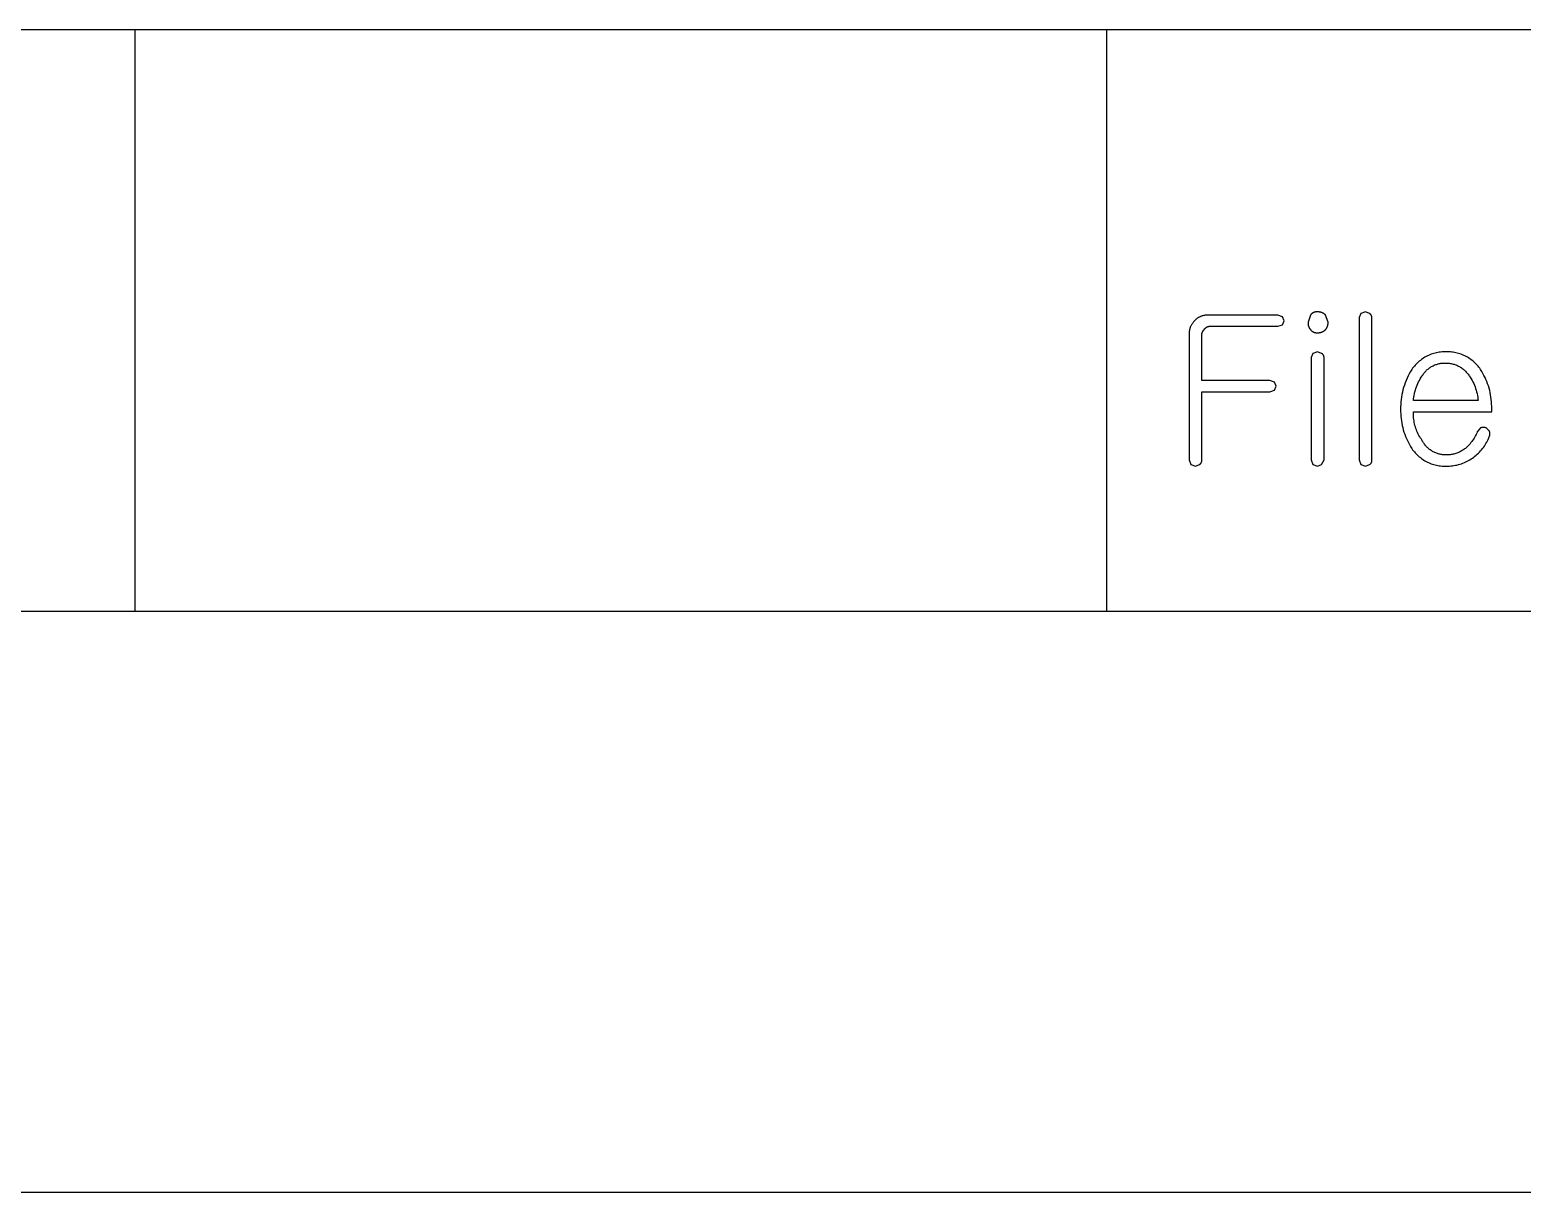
# Model space of a CAD drawing. Header units: millimetres. Extents: x 3033 to 5773, y 123 to 1487.
# Drawn here: x 5580.4 to 5676.8, y 124.1 to 199.1 of the extents above; entities that cross this region are included whole.
import ezdxf

# ---------------------------------------------------------------- set-up
doc = ezdxf.new("R2010")
doc.units = ezdxf.units.MM
doc.header["$MEASUREMENT"] = 0
doc.layers.add('____', color=5, linetype='Continuous')
doc.layers.add('TEX', color=70, linetype='Continuous')

msp = doc.modelspace()

# ---------------------------------------------------------------- linework, layer by layer
at = {"layer": '____'}
msp.add_line((4443.113, 124.063), (5773.113, 124.063), dxfattribs=at)
at = {"layer": 'TEX'}
for p, q in [((5773.113, 199.063), (5394.391, 199.063)), ((5587.227, 161.563), (5587.227, 199.063)), ((5649.949, 161.563), (5649.949, 199.063)), ((5655.525, 180.183), (5655.501, 180.152)), ((5655.55, 180.213), (5655.525, 180.183)), ((5655.576, 180.243), (5655.55, 180.213)), ((5655.602, 180.272), (5655.576, 180.243)), ((5655.628, 180.301), (5655.602, 180.272)), ((5655.655, 180.329), (5655.628, 180.301)), ((5655.683, 180.356), (5655.655, 180.329)), ((5655.713, 180.382), (5655.683, 180.356)), ((5655.743, 180.407), (5655.713, 180.382)), ((5655.773, 180.431), (5655.743, 180.407)), ((5655.805, 180.453), (5655.773, 180.431)), ((5655.837, 180.475), (5655.805, 180.453)), ((5655.871, 180.496), (5655.837, 180.475)), ((5655.904, 180.515), (5655.871, 180.496)), ((5655.939, 180.533), (5655.904, 180.515)), ((5655.974, 180.55), (5655.939, 180.533)), ((5656.009, 180.566), (5655.974, 180.55)), ((5656.046, 180.581), (5656.009, 180.566)), ((5656.082, 180.594), (5656.046, 180.581)), ((5656.119, 180.606), (5656.082, 180.594)), ((5656.157, 180.617), (5656.119, 180.606)), ((5656.195, 180.627), (5656.157, 180.617)), ((5656.233, 180.635), (5656.195, 180.627)), ((5656.271, 180.642), (5656.233, 180.635)), ((5656.31, 180.647), (5656.271, 180.642)), ((5656.348, 180.651), (5656.31, 180.647)), ((5656.387, 180.654), (5656.348, 180.651)), ((5656.426, 180.656), (5656.387, 180.654)), ((5656.465, 180.656), (5656.426, 180.656)), ((5656.504, 180.655), (5656.465, 180.656)), ((5660.989, 180.655), (5656.504, 180.655)), ((5661.298, 180.552), (5660.989, 180.655)), ((5661.401, 180.294), (5661.298, 180.552)), ((5661.298, 180.036), (5661.401, 180.294)), ((5662.948, 180.191), (5662.946, 180.169)), ((5662.946, 180.169), (5662.946, 180.147)), ((5663.102, 180.655), (5662.948, 180.191)), ((5663.112, 180.669), (5663.102, 180.655)), ((5663.123, 180.682), (5663.112, 180.669)), ((5663.134, 180.695), (5663.123, 180.682)), ((5663.146, 180.708), (5663.134, 180.695)), ((5663.158, 180.72), (5663.146, 180.708)), ((5663.17, 180.732), (5663.158, 180.72)), ((5663.183, 180.743), (5663.17, 180.732)), ((5663.197, 180.754), (5663.183, 180.743)), ((5663.21, 180.765), (5663.197, 180.754)), ((5663.224, 180.775), (5663.21, 180.765)), ((5663.238, 180.784), (5663.224, 180.775)), ((5663.253, 180.793), (5663.238, 180.784)), ((5663.268, 180.802), (5663.253, 180.793)), ((5663.283, 180.81), (5663.268, 180.802)), ((5663.298, 180.817), (5663.283, 180.81)), ((5663.314, 180.824), (5663.298, 180.817)), ((5663.33, 180.831), (5663.314, 180.824)), ((5663.346, 180.837), (5663.33, 180.831)), ((5663.362, 180.842), (5663.346, 180.837)), ((5663.379, 180.847), (5663.362, 180.842)), ((5663.396, 180.851), (5663.379, 180.847)), ((5663.412, 180.855), (5663.396, 180.851)), ((5663.429, 180.858), (5663.412, 180.855)), ((5663.446, 180.86), (5663.429, 180.858)), ((5663.463, 180.862), (5663.446, 180.86)), ((5663.48, 180.863), (5663.463, 180.862)), ((5663.498, 180.864), (5663.48, 180.863)), ((5663.515, 180.864), (5663.498, 180.864)), ((5663.532, 180.864), (5663.515, 180.864)), ((5663.549, 180.863), (5663.532, 180.864)), ((5663.566, 180.861), (5663.549, 180.863)), ((5663.589, 180.862), (5663.566, 180.861)), ((5663.612, 180.862), (5663.589, 180.862)), ((5663.635, 180.861), (5663.612, 180.862)), ((5663.658, 180.86), (5663.635, 180.861)), ((5663.681, 180.857), (5663.658, 180.86)), ((5663.703, 180.854), (5663.681, 180.857)), ((5663.726, 180.85), (5663.703, 180.854)), ((5663.748, 180.845), (5663.726, 180.85)), ((5663.77, 180.84), (5663.748, 180.845)), ((5663.793, 180.834), (5663.77, 180.84)), ((5663.814, 180.827), (5663.793, 180.834)), ((5663.836, 180.819), (5663.814, 180.827)), ((5663.857, 180.81), (5663.836, 180.819)), ((5663.878, 180.801), (5663.857, 180.81)), ((5663.899, 180.791), (5663.878, 180.801)), ((5663.919, 180.78), (5663.899, 180.791)), ((5663.939, 180.769), (5663.919, 180.78)), ((5663.958, 180.757), (5663.939, 180.769)), ((5663.977, 180.744), (5663.958, 180.757)), ((5663.996, 180.731), (5663.977, 180.744)), ((5664.014, 180.717), (5663.996, 180.731)), ((5664.032, 180.702), (5664.014, 180.717)), ((5664.049, 180.687), (5664.032, 180.702)), ((5664.066, 180.671), (5664.049, 180.687)), ((5664.082, 180.655), (5664.066, 180.671)), ((5664.236, 180.191), (5664.082, 180.655)), ((5664.238, 180.169), (5664.236, 180.191)), ((5664.238, 180.147), (5664.238, 180.169)), ((5666.35, 180.758), (5666.247, 180.5)), ((5666.247, 180.5), (5666.247, 171.325)), ((5666.659, 180.861), (5666.35, 180.758)), ((5666.917, 180.758), (5666.659, 180.861)), ((5666.926, 180.753), (5666.917, 180.758)), ((5666.935, 180.747), (5666.926, 180.753)), ((5666.944, 180.741), (5666.935, 180.747)), ((5666.953, 180.734), (5666.944, 180.741)), ((5666.961, 180.727), (5666.953, 180.734)), ((5666.969, 180.72), (5666.961, 180.727)), ((5666.977, 180.713), (5666.969, 180.72)), ((5666.985, 180.705), (5666.977, 180.713)), ((5666.992, 180.698), (5666.985, 180.705)), ((5666.999, 180.69), (5666.992, 180.698)), ((5667.006, 180.681), (5666.999, 180.69)), ((5667.013, 180.673), (5667.006, 180.681)), ((5667.019, 180.664), (5667.013, 180.673)), ((5667.025, 180.655), (5667.019, 180.664)), ((5667.031, 180.646), (5667.025, 180.655)), ((5667.036, 180.636), (5667.031, 180.646)), ((5667.041, 180.627), (5667.036, 180.636)), ((5667.045, 180.617), (5667.041, 180.627)), ((5667.05, 180.607), (5667.045, 180.617)), ((5667.054, 180.597), (5667.05, 180.607)), ((5667.057, 180.587), (5667.054, 180.597)), ((5667.061, 180.577), (5667.057, 180.587)), ((5667.064, 180.566), (5667.061, 180.577)), ((5667.066, 180.556), (5667.064, 180.566)), ((5667.068, 180.545), (5667.066, 180.556)), ((5667.07, 180.535), (5667.068, 180.545)), ((5667.072, 180.524), (5667.07, 180.535)), ((5667.071, 180.449), (5667.072, 180.459)), ((5667.071, 171.273), (5667.071, 180.449)), ((5667.073, 180.513), (5667.072, 180.524)), ((5667.072, 180.459), (5667.073, 180.47)), ((5667.073, 180.503), (5667.073, 180.513)), ((5667.074, 180.492), (5667.073, 180.503)), ((5667.073, 180.47), (5667.074, 180.481)), ((5667.074, 180.481), (5667.074, 180.492)), ((5655.268, 179.496), (5655.267, 179.457)), ((5655.267, 179.457), (5655.267, 179.418)), ((5655.267, 179.418), (5655.267, 171.325)), ((5655.27, 179.536), (5655.268, 179.496)), ((5655.273, 179.575), (5655.27, 179.536)), ((5655.278, 179.614), (5655.273, 179.575)), ((5655.285, 179.652), (5655.278, 179.614)), ((5655.292, 179.691), (5655.285, 179.652)), ((5655.301, 179.729), (5655.292, 179.691)), ((5655.311, 179.767), (5655.301, 179.729)), ((5655.322, 179.805), (5655.311, 179.767)), ((5655.335, 179.842), (5655.322, 179.805)), ((5655.348, 179.879), (5655.335, 179.842)), ((5655.363, 179.915), (5655.348, 179.879)), ((5655.38, 179.951), (5655.363, 179.915)), ((5655.397, 179.986), (5655.38, 179.951)), ((5655.416, 180.021), (5655.397, 179.986)), ((5655.435, 180.054), (5655.416, 180.021)), ((5655.456, 180.088), (5655.435, 180.054)), ((5655.478, 180.12), (5655.456, 180.088)), ((5655.501, 180.152), (5655.478, 180.12)), ((5656.092, 179.399), (5656.093, 179.415)), ((5656.092, 179.382), (5656.092, 179.399)), ((5656.092, 179.366), (5656.092, 179.382)), ((5656.092, 176.428), (5656.092, 179.366)), ((5656.093, 179.415), (5656.095, 179.431)), ((5656.095, 179.431), (5656.097, 179.447)), ((5656.097, 179.447), (5656.099, 179.463)), ((5656.099, 179.463), (5656.102, 179.479)), ((5656.102, 179.479), (5656.106, 179.495)), ((5656.106, 179.495), (5656.11, 179.51)), ((5656.11, 179.51), (5656.115, 179.526)), ((5656.115, 179.526), (5656.121, 179.541)), ((5656.121, 179.541), (5656.126, 179.556)), ((5656.126, 179.556), (5656.133, 179.571)), ((5656.133, 179.571), (5656.14, 179.586)), ((5656.14, 179.586), (5656.147, 179.6)), ((5656.147, 179.6), (5656.155, 179.614)), ((5656.155, 179.614), (5656.163, 179.628)), ((5656.163, 179.628), (5656.172, 179.642)), ((5656.172, 179.642), (5656.182, 179.655)), ((5656.182, 179.655), (5656.191, 179.668)), ((5656.191, 179.668), (5656.202, 179.681)), ((5656.202, 179.681), (5656.212, 179.693)), ((5656.212, 179.693), (5656.223, 179.705)), ((5656.223, 179.705), (5656.235, 179.716)), ((5656.235, 179.716), (5656.247, 179.727)), ((5656.247, 179.727), (5656.254, 179.739)), ((5656.254, 179.739), (5656.262, 179.751)), ((5656.262, 179.751), (5656.27, 179.763)), ((5656.27, 179.763), (5656.279, 179.775)), ((5656.279, 179.775), (5656.288, 179.786)), ((5656.288, 179.786), (5656.297, 179.797)), ((5656.297, 179.797), (5656.307, 179.807)), ((5656.307, 179.807), (5656.317, 179.818)), ((5656.317, 179.818), (5656.327, 179.827)), ((5656.327, 179.827), (5656.338, 179.837)), ((5656.338, 179.837), (5656.349, 179.846)), ((5656.349, 179.846), (5656.361, 179.855)), ((5656.361, 179.855), (5656.372, 179.863)), ((5656.372, 179.863), (5656.384, 179.871)), ((5656.384, 179.871), (5656.397, 179.878)), ((5656.397, 179.878), (5656.409, 179.885)), ((5656.409, 179.885), (5656.422, 179.892)), ((5656.422, 179.892), (5656.435, 179.898)), ((5656.435, 179.898), (5656.448, 179.904)), ((5656.448, 179.904), (5656.461, 179.909)), ((5656.461, 179.909), (5656.475, 179.914)), ((5656.475, 179.914), (5656.488, 179.919)), ((5656.488, 179.919), (5656.502, 179.922)), ((5656.502, 179.922), (5656.516, 179.926)), ((5656.516, 179.926), (5656.53, 179.929)), ((5656.53, 179.929), (5656.544, 179.931)), ((5656.544, 179.931), (5656.559, 179.933)), ((5656.559, 179.933), (5656.573, 179.935)), ((5656.573, 179.935), (5656.587, 179.936)), ((5656.587, 179.936), (5656.602, 179.936)), ((5656.602, 179.936), (5656.616, 179.936)), ((5656.616, 179.936), (5656.63, 179.936)), ((5656.63, 179.936), (5656.645, 179.935)), ((5656.645, 179.935), (5656.659, 179.933)), ((5656.659, 179.933), (5660.989, 179.933)), ((5660.989, 179.933), (5661.298, 180.036)), ((5662.946, 180.147), (5662.946, 180.126)), ((5662.946, 180.126), (5662.947, 180.104)), ((5662.947, 180.104), (5662.949, 180.082)), ((5662.949, 180.082), (5662.951, 180.06)), ((5662.951, 180.06), (5662.954, 180.039)), ((5662.954, 180.039), (5662.958, 180.017)), ((5662.958, 180.017), (5662.963, 179.996)), ((5662.963, 179.996), (5662.969, 179.975)), ((5662.969, 179.975), (5662.975, 179.954)), ((5662.975, 179.954), (5662.982, 179.933)), ((5662.982, 179.933), (5662.989, 179.913)), ((5662.989, 179.913), (5662.998, 179.892)), ((5662.998, 179.892), (5663.007, 179.873)), ((5663.007, 179.873), (5663.016, 179.853)), ((5663.016, 179.853), (5663.027, 179.834)), ((5663.027, 179.834), (5663.038, 179.815)), ((5663.038, 179.815), (5663.049, 179.797)), ((5663.049, 179.797), (5663.062, 179.778)), ((5663.062, 179.778), (5663.075, 179.761)), ((5663.075, 179.761), (5663.088, 179.744)), ((5663.088, 179.744), (5663.102, 179.727)), ((5663.102, 179.727), (5663.112, 179.713)), ((5663.112, 179.713), (5663.123, 179.7)), ((5663.123, 179.7), (5663.134, 179.687)), ((5663.134, 179.687), (5663.146, 179.674)), ((5663.146, 179.674), (5663.158, 179.662)), ((5663.158, 179.662), (5663.17, 179.65)), ((5663.17, 179.65), (5663.183, 179.639)), ((5663.183, 179.639), (5663.197, 179.628)), ((5663.197, 179.628), (5663.21, 179.617)), ((5663.21, 179.617), (5663.224, 179.607)), ((5663.224, 179.607), (5663.238, 179.598)), ((5663.238, 179.598), (5663.253, 179.589)), ((5663.253, 179.589), (5663.268, 179.58)), ((5663.268, 179.58), (5663.283, 179.572)), ((5663.283, 179.572), (5663.298, 179.565)), ((5663.298, 179.565), (5663.314, 179.558)), ((5663.314, 179.558), (5663.33, 179.551)), ((5663.33, 179.551), (5663.346, 179.545)), ((5663.346, 179.545), (5663.362, 179.54)), ((5663.362, 179.54), (5663.379, 179.535)), ((5663.379, 179.535), (5663.396, 179.531)), ((5663.396, 179.531), (5663.412, 179.527)), ((5663.412, 179.527), (5663.429, 179.524)), ((5663.429, 179.524), (5663.446, 179.522)), ((5663.446, 179.522), (5663.463, 179.52)), ((5663.463, 179.52), (5663.48, 179.519)), ((5663.48, 179.519), (5663.498, 179.518)), ((5663.498, 179.518), (5663.515, 179.518)), ((5663.515, 179.518), (5663.532, 179.518)), ((5663.532, 179.518), (5663.549, 179.519)), ((5663.549, 179.519), (5663.566, 179.521)), ((5663.566, 179.521), (5663.589, 179.52)), ((5663.589, 179.52), (5663.612, 179.52)), ((5663.612, 179.52), (5663.635, 179.521)), ((5663.635, 179.521), (5663.658, 179.522)), ((5663.658, 179.522), (5663.681, 179.525)), ((5663.681, 179.525), (5663.703, 179.528)), ((5663.703, 179.528), (5663.726, 179.532)), ((5663.726, 179.532), (5663.748, 179.537)), ((5663.748, 179.537), (5663.77, 179.542)), ((5663.77, 179.542), (5663.793, 179.548)), ((5663.793, 179.548), (5663.814, 179.555)), ((5663.814, 179.555), (5663.836, 179.563)), ((5663.836, 179.563), (5663.857, 179.572)), ((5663.857, 179.572), (5663.878, 179.581)), ((5663.878, 179.581), (5663.899, 179.591)), ((5663.899, 179.591), (5663.919, 179.602)), ((5663.919, 179.602), (5663.939, 179.613)), ((5663.939, 179.613), (5663.958, 179.625)), ((5663.958, 179.625), (5663.977, 179.638)), ((5663.977, 179.638), (5663.996, 179.651)), ((5663.996, 179.651), (5664.014, 179.665)), ((5664.014, 179.665), (5664.032, 179.68)), ((5664.032, 179.68), (5664.049, 179.695)), ((5664.049, 179.695), (5664.066, 179.711)), ((5664.066, 179.711), (5664.082, 179.727)), ((5664.082, 179.727), (5664.096, 179.744)), ((5664.096, 179.744), (5664.109, 179.761)), ((5664.109, 179.761), (5664.122, 179.778)), ((5664.122, 179.778), (5664.135, 179.797)), ((5664.135, 179.797), (5664.146, 179.815)), ((5664.146, 179.815), (5664.157, 179.834)), ((5664.157, 179.834), (5664.168, 179.853)), ((5664.168, 179.853), (5664.177, 179.873)), ((5664.177, 179.873), (5664.186, 179.892)), ((5664.186, 179.892), (5664.195, 179.913)), ((5664.195, 179.913), (5664.202, 179.933)), ((5664.202, 179.933), (5664.209, 179.954)), ((5664.209, 179.954), (5664.215, 179.975)), ((5664.215, 179.975), (5664.221, 179.996)), ((5664.221, 179.996), (5664.226, 180.017)), ((5664.226, 180.017), (5664.229, 180.039)), ((5664.229, 180.039), (5664.233, 180.06)), ((5664.233, 180.06), (5664.235, 180.082)), ((5664.235, 180.082), (5664.237, 180.104)), ((5664.237, 180.104), (5664.238, 180.126)), ((5664.238, 180.126), (5664.238, 180.147)), ((5663.566, 178.284), (5663.257, 178.181)), ((5663.824, 178.181), (5663.566, 178.284)), ((5671.33, 178.244), (5671.242, 178.227)), ((5671.419, 178.258), (5671.33, 178.244)), ((5671.507, 178.27), (5671.419, 178.258)), ((5671.597, 178.278), (5671.507, 178.27)), ((5671.686, 178.283), (5671.597, 178.278)), ((5671.776, 178.285), (5671.686, 178.283)), ((5671.865, 178.284), (5671.776, 178.285)), ((5671.955, 178.285), (5671.865, 178.284)), ((5672.044, 178.283), (5671.955, 178.285)), ((5672.134, 178.278), (5672.044, 178.283)), ((5672.223, 178.27), (5672.134, 178.278)), ((5672.312, 178.258), (5672.223, 178.27)), ((5672.4, 178.244), (5672.312, 178.258)), ((5672.488, 178.227), (5672.4, 178.244)), ((5663.257, 178.181), (5663.154, 177.923)), ((5663.154, 177.923), (5663.154, 171.325)), ((5663.832, 178.176), (5663.824, 178.181)), ((5663.841, 178.171), (5663.832, 178.176)), ((5663.849, 178.166), (5663.841, 178.171)), ((5663.857, 178.161), (5663.849, 178.166)), ((5663.865, 178.155), (5663.857, 178.161)), ((5663.872, 178.15), (5663.865, 178.155)), ((5663.88, 178.143), (5663.872, 178.15)), ((5663.887, 178.137), (5663.88, 178.143)), ((5663.894, 178.13), (5663.887, 178.137)), ((5663.9, 178.124), (5663.894, 178.13)), ((5663.907, 178.117), (5663.9, 178.124)), ((5663.913, 178.109), (5663.907, 178.117)), ((5663.919, 178.102), (5663.913, 178.109)), ((5663.925, 178.094), (5663.919, 178.102)), ((5663.93, 178.086), (5663.925, 178.094)), ((5663.936, 178.078), (5663.93, 178.086)), ((5663.941, 178.07), (5663.936, 178.078)), ((5663.945, 178.061), (5663.941, 178.07)), ((5663.95, 178.053), (5663.945, 178.061)), ((5663.954, 178.044), (5663.95, 178.053)), ((5663.958, 178.035), (5663.954, 178.044)), ((5663.961, 178.026), (5663.958, 178.035)), ((5663.964, 178.017), (5663.961, 178.026)), ((5663.967, 178.008), (5663.964, 178.017)), ((5663.97, 177.999), (5663.967, 178.008)), ((5663.972, 177.99), (5663.97, 177.999)), ((5663.974, 177.98), (5663.972, 177.99)), ((5663.975, 177.971), (5663.974, 177.98)), ((5663.977, 177.961), (5663.975, 177.971)), ((5663.978, 177.952), (5663.977, 177.961)), ((5663.978, 177.942), (5663.978, 177.952)), ((5663.979, 177.933), (5663.978, 177.942)), ((5663.979, 177.923), (5663.979, 177.933)), ((5663.979, 171.325), (5663.979, 177.923)), ((5669.754, 177.295), (5669.7, 177.223)), ((5669.811, 177.364), (5669.754, 177.295)), ((5669.869, 177.432), (5669.811, 177.364)), ((5669.931, 177.497), (5669.869, 177.432)), ((5669.994, 177.56), (5669.931, 177.497)), ((5670.059, 177.622), (5669.994, 177.56)), ((5670.127, 177.68), (5670.059, 177.622)), ((5670.197, 177.737), (5670.127, 177.68)), ((5670.268, 177.791), (5670.197, 177.737)), ((5670.341, 177.842), (5670.268, 177.791)), ((5670.417, 177.891), (5670.341, 177.842)), ((5670.493, 177.937), (5670.417, 177.891)), ((5670.572, 177.981), (5670.493, 177.937)), ((5670.651, 178.022), (5670.572, 177.981)), ((5670.732, 178.06), (5670.651, 178.022)), ((5670.815, 178.095), (5670.732, 178.06)), ((5670.783, 177.246), (5670.83, 177.279)), ((5670.898, 178.127), (5670.815, 178.095)), ((5670.83, 177.279), (5670.879, 177.31)), ((5670.879, 177.31), (5670.928, 177.34)), ((5670.983, 178.156), (5670.898, 178.127)), ((5670.928, 177.34), (5670.979, 177.367)), ((5670.979, 177.367), (5671.031, 177.394)), ((5671.069, 178.183), (5670.983, 178.156)), ((5671.031, 177.394), (5671.083, 177.418)), ((5671.155, 178.206), (5671.069, 178.183)), ((5671.083, 177.418), (5671.136, 177.441)), ((5671.136, 177.441), (5671.19, 177.461)), ((5671.242, 178.227), (5671.155, 178.206)), ((5671.19, 177.461), (5671.245, 177.48)), ((5671.245, 177.48), (5671.3, 177.497)), ((5671.3, 177.497), (5671.356, 177.512)), ((5671.356, 177.512), (5671.412, 177.525)), ((5671.412, 177.525), (5671.469, 177.536)), ((5671.469, 177.536), (5671.526, 177.546)), ((5671.526, 177.546), (5671.583, 177.553)), ((5671.583, 177.553), (5671.64, 177.558)), ((5671.64, 177.558), (5671.698, 177.561)), ((5671.698, 177.561), (5671.756, 177.563)), ((5671.756, 177.563), (5671.814, 177.562)), ((5671.814, 177.562), (5671.877, 177.562)), ((5671.877, 177.562), (5671.94, 177.559)), ((5671.94, 177.559), (5672.003, 177.555)), ((5672.003, 177.555), (5672.065, 177.548)), ((5672.065, 177.548), (5672.128, 177.539)), ((5672.128, 177.539), (5672.19, 177.528)), ((5672.19, 177.528), (5672.251, 177.515)), ((5672.251, 177.515), (5672.312, 177.499)), ((5672.312, 177.499), (5672.373, 177.482)), ((5672.373, 177.482), (5672.433, 177.462)), ((5672.433, 177.462), (5672.492, 177.44)), ((5672.575, 178.206), (5672.488, 178.227)), ((5672.492, 177.44), (5672.551, 177.417)), ((5672.551, 177.417), (5672.608, 177.391)), ((5672.662, 178.183), (5672.575, 178.206)), ((5672.608, 177.391), (5672.665, 177.363)), ((5672.747, 178.156), (5672.662, 178.183)), ((5672.665, 177.363), (5672.72, 177.333)), ((5672.72, 177.333), (5672.775, 177.302)), ((5672.832, 178.127), (5672.747, 178.156)), ((5672.775, 177.302), (5672.828, 177.268)), ((5672.915, 178.095), (5672.832, 178.127)), ((5672.998, 178.06), (5672.915, 178.095)), ((5673.079, 178.022), (5672.998, 178.06)), ((5673.159, 177.981), (5673.079, 178.022)), ((5673.237, 177.937), (5673.159, 177.981)), ((5673.314, 177.891), (5673.237, 177.937)), ((5673.389, 177.842), (5673.314, 177.891)), ((5673.462, 177.791), (5673.389, 177.842)), ((5673.534, 177.737), (5673.462, 177.791)), ((5673.603, 177.68), (5673.534, 177.737)), ((5673.671, 177.622), (5673.603, 177.68)), ((5673.736, 177.56), (5673.671, 177.622)), ((5673.8, 177.497), (5673.736, 177.56)), ((5673.861, 177.432), (5673.8, 177.497)), ((5673.92, 177.364), (5673.861, 177.432)), ((5673.976, 177.295), (5673.92, 177.364)), ((5674.03, 177.223), (5673.976, 177.295)), ((5660.473, 176.428), (5656.092, 176.428)), ((5660.783, 176.325), (5660.473, 176.428)), ((5660.886, 176.067), (5660.783, 176.325)), ((5669.279, 176.443), (5669.22, 176.294)), ((5669.343, 176.589), (5669.279, 176.443)), ((5669.412, 176.733), (5669.343, 176.589)), ((5669.486, 176.875), (5669.412, 176.733)), ((5669.565, 177.014), (5669.486, 176.875)), ((5669.649, 177.15), (5669.565, 177.014)), ((5669.7, 177.223), (5669.649, 177.15)), ((5670.038, 176.24), (5670.087, 176.343)), ((5670.087, 176.343), (5670.14, 176.445)), ((5670.14, 176.445), (5670.196, 176.544)), ((5670.196, 176.544), (5670.256, 176.642)), ((5670.256, 176.642), (5670.319, 176.737)), ((5670.319, 176.737), (5670.349, 176.787)), ((5670.349, 176.787), (5670.381, 176.835)), ((5670.381, 176.835), (5670.414, 176.882)), ((5670.414, 176.882), (5670.45, 176.928)), ((5670.45, 176.928), (5670.486, 176.972)), ((5670.486, 176.972), (5670.525, 177.016)), ((5670.525, 177.016), (5670.564, 177.058)), ((5670.564, 177.058), (5670.605, 177.098)), ((5670.605, 177.098), (5670.648, 177.137)), ((5670.648, 177.137), (5670.692, 177.175)), ((5670.692, 177.175), (5670.737, 177.211)), ((5670.737, 177.211), (5670.783, 177.246)), ((5672.828, 177.268), (5672.881, 177.233)), ((5672.881, 177.233), (5672.932, 177.196)), ((5672.932, 177.196), (5672.981, 177.157)), ((5672.981, 177.157), (5673.03, 177.117)), ((5673.03, 177.117), (5673.077, 177.074)), ((5673.077, 177.074), (5673.122, 177.031)), ((5673.122, 177.031), (5673.166, 176.985)), ((5673.166, 176.985), (5673.208, 176.938)), ((5673.208, 176.938), (5673.249, 176.89)), ((5673.249, 176.89), (5673.287, 176.841)), ((5673.287, 176.841), (5673.325, 176.79)), ((5673.325, 176.79), (5673.36, 176.737)), ((5673.36, 176.737), (5673.423, 176.642)), ((5673.423, 176.642), (5673.483, 176.544)), ((5673.483, 176.544), (5673.539, 176.445)), ((5673.539, 176.445), (5673.591, 176.343)), ((5673.591, 176.343), (5673.641, 176.24)), ((5674.082, 177.15), (5674.03, 177.223)), ((5674.161, 177.024), (5674.082, 177.15)), ((5674.236, 176.897), (5674.161, 177.024)), ((5674.306, 176.766), (5674.236, 176.897)), ((5674.372, 176.634), (5674.306, 176.766)), ((5674.434, 176.499), (5674.372, 176.634)), ((5674.491, 176.362), (5674.434, 176.499)), ((5674.543, 176.224), (5674.491, 176.362)), ((5656.092, 171.325), (5656.092, 175.706)), ((5656.092, 175.706), (5660.473, 175.706)), ((5660.473, 175.706), (5660.783, 175.81)), ((5660.783, 175.81), (5660.886, 176.067)), ((5668.978, 175.369), (5668.957, 175.21)), ((5669.005, 175.526), (5668.978, 175.369)), ((5669.037, 175.683), (5669.005, 175.526)), ((5669.075, 175.838), (5669.037, 175.683)), ((5669.118, 175.992), (5669.075, 175.838)), ((5669.167, 176.144), (5669.118, 175.992)), ((5669.22, 176.294), (5669.167, 176.144)), ((5669.763, 175.253), (5669.778, 175.367)), ((5669.778, 175.367), (5669.797, 175.479)), ((5669.797, 175.479), (5669.82, 175.591)), ((5669.82, 175.591), (5669.847, 175.702)), ((5669.847, 175.702), (5669.878, 175.812)), ((5669.878, 175.812), (5669.912, 175.921)), ((5669.912, 175.921), (5669.951, 176.029)), ((5669.951, 176.029), (5669.993, 176.135)), ((5669.993, 176.135), (5670.038, 176.24)), ((5673.641, 176.24), (5673.686, 176.135)), ((5673.686, 176.135), (5673.728, 176.029)), ((5673.728, 176.029), (5673.766, 175.921)), ((5673.766, 175.921), (5673.801, 175.812)), ((5673.801, 175.812), (5673.831, 175.702)), ((5673.831, 175.702), (5673.858, 175.591)), ((5673.858, 175.591), (5673.881, 175.479)), ((5673.881, 175.479), (5673.9, 175.367)), ((5673.9, 175.367), (5673.916, 175.253)), ((5674.591, 176.083), (5674.543, 176.224)), ((5674.634, 175.942), (5674.591, 176.083)), ((5674.673, 175.799), (5674.634, 175.942)), ((5674.706, 175.654), (5674.673, 175.799)), ((5674.735, 175.509), (5674.706, 175.654)), ((5674.759, 175.363), (5674.735, 175.509)), ((5674.777, 175.216), (5674.759, 175.363)), ((5668.931, 174.892), (5668.926, 174.732)), ((5668.926, 174.732), (5668.927, 174.572)), ((5668.927, 174.572), (5668.926, 174.424)), ((5668.926, 174.424), (5668.93, 174.276)), ((5668.941, 175.051), (5668.931, 174.892)), ((5668.957, 175.21), (5668.941, 175.051)), ((5669.75, 174.319), (5669.752, 174.418)), ((5669.752, 175.139), (5669.763, 175.253)), ((5673.927, 175.139), (5669.752, 175.139)), ((5669.752, 174.418), (5674.803, 174.418)), ((5673.916, 175.253), (5673.927, 175.139)), ((5674.791, 175.068), (5674.777, 175.216)), ((5674.8, 174.92), (5674.791, 175.068)), ((5674.804, 174.772), (5674.8, 174.92)), ((5674.803, 174.624), (5674.804, 174.772)), ((5674.803, 174.418), (5674.803, 174.624)), ((5668.93, 174.276), (5668.939, 174.128)), ((5668.939, 174.128), (5668.953, 173.981)), ((5668.953, 173.981), (5668.972, 173.834)), ((5668.972, 173.834), (5668.995, 173.688)), ((5668.995, 173.688), (5669.024, 173.542)), ((5669.024, 173.542), (5669.058, 173.398)), ((5669.751, 174.22), (5669.75, 174.319)), ((5669.755, 174.121), (5669.751, 174.22)), ((5669.763, 174.023), (5669.755, 174.121)), ((5669.774, 173.925), (5669.763, 174.023)), ((5669.788, 173.827), (5669.774, 173.925)), ((5669.806, 173.73), (5669.788, 173.827)), ((5669.827, 173.633), (5669.806, 173.73)), ((5669.851, 173.537), (5669.827, 173.633)), ((5669.878, 173.442), (5669.851, 173.537)), ((5669.909, 173.348), (5669.878, 173.442)), ((5669.058, 173.398), (5669.096, 173.255)), ((5669.096, 173.255), (5669.139, 173.113)), ((5669.139, 173.113), (5669.187, 172.973)), ((5669.187, 172.973), (5669.239, 172.834)), ((5669.239, 172.834), (5669.296, 172.697)), ((5669.296, 172.697), (5669.358, 172.563)), ((5669.358, 172.563), (5669.424, 172.43)), ((5669.942, 173.255), (5669.909, 173.348)), ((5669.979, 173.163), (5669.942, 173.255)), ((5670.019, 173.073), (5669.979, 173.163)), ((5670.062, 172.984), (5670.019, 173.073)), ((5670.107, 172.896), (5670.062, 172.984)), ((5670.156, 172.81), (5670.107, 172.896)), ((5670.207, 172.725), (5670.156, 172.81)), ((5670.262, 172.643), (5670.207, 172.725)), ((5670.319, 172.562), (5670.262, 172.643)), ((5670.346, 172.511), (5670.319, 172.562)), ((5670.375, 172.461), (5670.346, 172.511)), ((5670.405, 172.412), (5670.375, 172.461)), ((5673.52, 172.499), (5673.465, 172.427)), ((5673.574, 172.572), (5673.52, 172.499)), ((5673.624, 172.647), (5673.574, 172.572)), ((5673.673, 172.724), (5673.624, 172.647)), ((5673.719, 172.802), (5673.673, 172.724)), ((5673.762, 172.882), (5673.719, 172.802)), ((5673.802, 172.963), (5673.762, 172.882)), ((5673.84, 173.046), (5673.802, 172.963)), ((5673.875, 173.129), (5673.84, 173.046)), ((5674.082, 173.387), (5673.875, 173.129)), ((5674.109, 173.392), (5674.082, 173.387)), ((5674.137, 173.397), (5674.109, 173.392)), ((5674.164, 173.401), (5674.137, 173.397)), ((5674.192, 173.404), (5674.164, 173.401)), ((5674.22, 173.405), (5674.192, 173.404)), ((5674.248, 173.406), (5674.22, 173.405)), ((5674.276, 173.406), (5674.248, 173.406)), ((5674.304, 173.405), (5674.276, 173.406)), ((5674.332, 173.404), (5674.304, 173.405)), ((5674.36, 173.401), (5674.332, 173.404)), ((5674.387, 173.397), (5674.36, 173.401)), ((5674.415, 173.392), (5674.387, 173.397)), ((5674.442, 173.387), (5674.415, 173.392)), ((5674.435, 172.372), (5674.483, 172.458)), ((5674.649, 173.181), (5674.442, 173.387)), ((5674.483, 172.458), (5674.529, 172.547)), ((5674.529, 172.547), (5674.572, 172.636)), ((5674.572, 172.636), (5674.612, 172.728)), ((5674.612, 172.728), (5674.649, 172.82)), ((5674.655, 173.167), (5674.649, 173.181)), ((5674.649, 172.82), (5674.655, 172.834)), ((5674.66, 173.153), (5674.655, 173.167)), ((5674.655, 172.834), (5674.66, 172.847)), ((5674.665, 173.139), (5674.66, 173.153)), ((5674.66, 172.847), (5674.665, 172.861)), ((5674.669, 173.125), (5674.665, 173.139)), ((5674.665, 172.861), (5674.669, 172.876)), ((5674.673, 173.111), (5674.669, 173.125)), ((5674.669, 172.876), (5674.673, 172.89)), ((5674.677, 173.096), (5674.673, 173.111)), ((5674.673, 172.89), (5674.677, 172.904)), ((5674.68, 173.082), (5674.677, 173.096)), ((5674.677, 172.904), (5674.68, 172.919)), ((5674.682, 173.067), (5674.68, 173.082)), ((5674.68, 172.919), (5674.682, 172.934)), ((5674.684, 173.052), (5674.682, 173.067)), ((5674.682, 172.934), (5674.684, 172.948)), ((5674.686, 173.037), (5674.684, 173.052)), ((5674.684, 172.948), (5674.686, 172.963)), ((5674.687, 173.023), (5674.686, 173.037)), ((5674.686, 172.963), (5674.687, 172.978)), ((5674.687, 173.008), (5674.687, 173.023)), ((5674.687, 172.993), (5674.687, 173.008)), ((5674.687, 172.978), (5674.687, 172.993)), ((5669.424, 172.43), (5669.495, 172.3)), ((5669.495, 172.3), (5669.57, 172.172)), ((5669.57, 172.172), (5669.649, 172.047)), ((5669.649, 172.047), (5669.7, 171.973)), ((5669.7, 171.973), (5669.754, 171.902)), ((5669.754, 171.902), (5669.811, 171.832)), ((5669.811, 171.832), (5669.869, 171.765)), ((5669.869, 171.765), (5669.931, 171.699)), ((5669.931, 171.699), (5669.994, 171.636)), ((5669.994, 171.636), (5670.059, 171.575)), ((5670.059, 171.575), (5670.127, 171.516)), ((5670.127, 171.516), (5670.197, 171.46)), ((5670.437, 172.365), (5670.405, 172.412)), ((5670.471, 172.318), (5670.437, 172.365)), ((5670.506, 172.272), (5670.471, 172.318)), ((5670.543, 172.228), (5670.506, 172.272)), ((5670.581, 172.185), (5670.543, 172.228)), ((5670.62, 172.143), (5670.581, 172.185)), ((5670.662, 172.103), (5670.62, 172.143)), ((5670.704, 172.064), (5670.662, 172.103)), ((5670.748, 172.026), (5670.704, 172.064)), ((5670.793, 171.99), (5670.748, 172.026)), ((5670.839, 171.956), (5670.793, 171.99)), ((5670.886, 171.923), (5670.839, 171.956)), ((5670.934, 171.891), (5670.886, 171.923)), ((5670.984, 171.862), (5670.934, 171.891)), ((5671.034, 171.834), (5670.984, 171.862)), ((5671.085, 171.808), (5671.034, 171.834)), ((5671.137, 171.783), (5671.085, 171.808)), ((5671.19, 171.76), (5671.137, 171.783)), ((5671.244, 171.74), (5671.19, 171.76)), ((5671.298, 171.721), (5671.244, 171.74)), ((5671.353, 171.703), (5671.298, 171.721)), ((5671.409, 171.688), (5671.353, 171.703)), ((5671.465, 171.675), (5671.409, 171.688)), ((5671.521, 171.663), (5671.465, 171.675)), ((5671.578, 171.653), (5671.521, 171.663)), ((5671.635, 171.646), (5671.578, 171.653)), ((5671.693, 171.64), (5671.635, 171.646)), ((5671.75, 171.636), (5671.693, 171.64)), ((5671.808, 171.634), (5671.75, 171.636)), ((5671.865, 171.634), (5671.808, 171.634)), ((5671.929, 171.634), (5671.865, 171.634)), ((5671.993, 171.635), (5671.929, 171.634)), ((5672.056, 171.639), (5671.993, 171.635)), ((5672.12, 171.645), (5672.056, 171.639)), ((5672.183, 171.653), (5672.12, 171.645)), ((5672.246, 171.663), (5672.183, 171.653)), ((5672.308, 171.675), (5672.246, 171.663)), ((5672.37, 171.69), (5672.308, 171.675)), ((5672.432, 171.706), (5672.37, 171.69)), ((5672.493, 171.724), (5672.432, 171.706)), ((5672.553, 171.745), (5672.493, 171.724)), ((5672.613, 171.768), (5672.553, 171.745)), ((5672.671, 171.792), (5672.613, 171.768)), ((5672.729, 171.819), (5672.671, 171.792)), ((5672.786, 171.847), (5672.729, 171.819)), ((5672.842, 171.878), (5672.786, 171.847)), ((5672.897, 171.91), (5672.842, 171.878)), ((5672.951, 171.944), (5672.897, 171.91)), ((5673.004, 171.98), (5672.951, 171.944)), ((5673.055, 172.018), (5673.004, 171.98)), ((5673.105, 172.057), (5673.055, 172.018)), ((5673.154, 172.098), (5673.105, 172.057)), ((5673.22, 172.16), (5673.154, 172.098)), ((5673.285, 172.224), (5673.22, 172.16)), ((5673.347, 172.29), (5673.285, 172.224)), ((5673.407, 172.357), (5673.347, 172.29)), ((5673.465, 172.427), (5673.407, 172.357)), ((5673.647, 171.487), (5673.725, 171.548)), ((5673.725, 171.548), (5673.802, 171.611)), ((5673.802, 171.611), (5673.876, 171.677)), ((5673.876, 171.677), (5673.948, 171.746)), ((5673.948, 171.746), (5674.018, 171.817)), ((5674.018, 171.817), (5674.085, 171.89)), ((5674.085, 171.89), (5674.15, 171.965)), ((5674.15, 171.965), (5674.212, 172.043)), ((5674.212, 172.043), (5674.272, 172.122)), ((5674.272, 172.122), (5674.329, 172.204)), ((5674.329, 172.204), (5674.383, 172.287)), ((5674.383, 172.287), (5674.435, 172.372)), ((5655.267, 171.325), (5655.37, 171.016)), ((5655.37, 171.016), (5655.68, 170.913)), ((5655.68, 170.913), (5655.937, 171.016)), ((5655.937, 171.016), (5655.947, 171.021)), ((5655.947, 171.021), (5655.956, 171.027)), ((5655.956, 171.027), (5655.964, 171.033)), ((5655.964, 171.033), (5655.973, 171.04)), ((5655.973, 171.04), (5655.982, 171.046)), ((5655.982, 171.046), (5655.99, 171.053)), ((5655.99, 171.053), (5655.998, 171.061)), ((5655.998, 171.061), (5656.005, 171.068)), ((5656.005, 171.068), (5656.013, 171.076)), ((5656.013, 171.076), (5656.02, 171.084)), ((5656.02, 171.084), (5656.027, 171.093)), ((5656.027, 171.093), (5656.033, 171.101)), ((5656.033, 171.101), (5656.04, 171.11)), ((5656.04, 171.11), (5656.046, 171.119)), ((5656.046, 171.119), (5656.051, 171.128)), ((5656.051, 171.128), (5656.056, 171.137)), ((5656.056, 171.137), (5656.061, 171.147)), ((5656.061, 171.147), (5656.066, 171.157)), ((5656.066, 171.157), (5656.07, 171.167)), ((5656.07, 171.167), (5656.074, 171.177)), ((5656.074, 171.177), (5656.078, 171.187)), ((5656.078, 171.187), (5656.081, 171.197)), ((5656.081, 171.197), (5656.084, 171.207)), ((5656.084, 171.207), (5656.087, 171.218)), ((5656.087, 171.218), (5656.089, 171.228)), ((5656.089, 171.228), (5656.091, 171.239)), ((5656.091, 171.239), (5656.092, 171.25)), ((5656.093, 171.314), (5656.092, 171.325)), ((5656.092, 171.25), (5656.093, 171.26)), ((5656.094, 171.304), (5656.093, 171.314)), ((5656.093, 171.26), (5656.094, 171.271)), ((5656.094, 171.293), (5656.094, 171.304)), ((5656.094, 171.282), (5656.094, 171.293)), ((5656.094, 171.271), (5656.094, 171.282)), ((5663.154, 171.325), (5663.257, 171.016)), ((5663.257, 171.016), (5663.566, 170.913)), ((5663.566, 170.913), (5663.824, 171.016)), ((5663.824, 171.016), (5663.979, 171.325)), ((5666.247, 171.325), (5666.35, 171.016)), ((5666.35, 171.016), (5666.659, 170.913)), ((5666.659, 170.913), (5666.917, 171.016)), ((5666.917, 171.016), (5666.925, 171.02)), ((5666.925, 171.02), (5666.933, 171.025)), ((5666.933, 171.025), (5666.942, 171.03)), ((5666.942, 171.03), (5666.95, 171.035)), ((5666.95, 171.035), (5666.957, 171.041)), ((5666.957, 171.041), (5666.965, 171.047)), ((5666.965, 171.047), (5666.972, 171.053)), ((5666.972, 171.053), (5666.98, 171.059)), ((5666.98, 171.059), (5666.987, 171.066)), ((5666.987, 171.066), (5666.993, 171.073)), ((5666.993, 171.073), (5667, 171.08)), ((5667, 171.08), (5667.006, 171.087)), ((5667.006, 171.087), (5667.012, 171.095)), ((5667.012, 171.095), (5667.018, 171.102)), ((5667.018, 171.102), (5667.023, 171.11)), ((5667.023, 171.11), (5667.028, 171.118)), ((5667.028, 171.118), (5667.033, 171.127)), ((5667.033, 171.127), (5667.038, 171.135)), ((5667.038, 171.135), (5667.042, 171.144)), ((5667.042, 171.144), (5667.047, 171.152)), ((5667.047, 171.152), (5667.05, 171.161)), ((5667.05, 171.161), (5667.054, 171.17)), ((5667.054, 171.17), (5667.057, 171.179)), ((5667.057, 171.179), (5667.06, 171.188)), ((5667.06, 171.188), (5667.062, 171.197)), ((5667.062, 171.197), (5667.065, 171.207)), ((5667.065, 171.207), (5667.067, 171.216)), ((5667.067, 171.216), (5667.068, 171.226)), ((5667.068, 171.226), (5667.069, 171.235)), ((5667.069, 171.235), (5667.07, 171.245)), ((5667.07, 171.245), (5667.071, 171.254)), ((5667.071, 171.264), (5667.071, 171.273)), ((5667.071, 171.254), (5667.071, 171.264)), ((5670.197, 171.46), (5670.268, 171.406)), ((5670.268, 171.406), (5670.341, 171.354)), ((5670.341, 171.354), (5670.417, 171.306)), ((5670.417, 171.306), (5670.493, 171.259)), ((5670.493, 171.259), (5670.572, 171.216)), ((5670.572, 171.216), (5670.651, 171.175)), ((5670.651, 171.175), (5670.732, 171.137)), ((5670.732, 171.137), (5670.815, 171.102)), ((5670.815, 171.102), (5670.898, 171.069)), ((5670.898, 171.069), (5670.983, 171.04)), ((5670.983, 171.04), (5671.069, 171.014)), ((5671.069, 171.014), (5671.155, 170.99)), ((5671.155, 170.99), (5671.242, 170.97)), ((5671.242, 170.97), (5671.33, 170.952)), ((5671.33, 170.952), (5671.419, 170.938)), ((5671.419, 170.938), (5671.507, 170.927)), ((5671.507, 170.927), (5671.597, 170.919)), ((5671.597, 170.919), (5671.686, 170.914)), ((5671.686, 170.914), (5671.776, 170.912)), ((5671.776, 170.912), (5671.865, 170.913)), ((5671.865, 170.913), (5671.966, 170.912)), ((5671.966, 170.912), (5672.066, 170.916)), ((5672.066, 170.916), (5672.166, 170.922)), ((5672.166, 170.922), (5672.266, 170.933)), ((5672.266, 170.933), (5672.365, 170.946)), ((5672.365, 170.946), (5672.464, 170.964)), ((5672.464, 170.964), (5672.562, 170.984)), ((5672.562, 170.984), (5672.66, 171.008)), ((5672.66, 171.008), (5672.756, 171.036)), ((5672.756, 171.036), (5672.852, 171.067)), ((5672.852, 171.067), (5672.946, 171.101)), ((5672.946, 171.101), (5673.04, 171.138)), ((5673.04, 171.138), (5673.131, 171.179)), ((5673.131, 171.179), (5673.222, 171.222)), ((5673.222, 171.222), (5673.31, 171.269)), ((5673.31, 171.269), (5673.398, 171.319)), ((5673.398, 171.319), (5673.483, 171.372)), ((5673.483, 171.372), (5673.566, 171.428)), ((5673.566, 171.428), (5673.647, 171.487)), ((4443.113, 161.563), (5773.113, 161.563))]:
    msp.add_line(p, q, dxfattribs=at)

doc.saveas('drawing.dxf')
